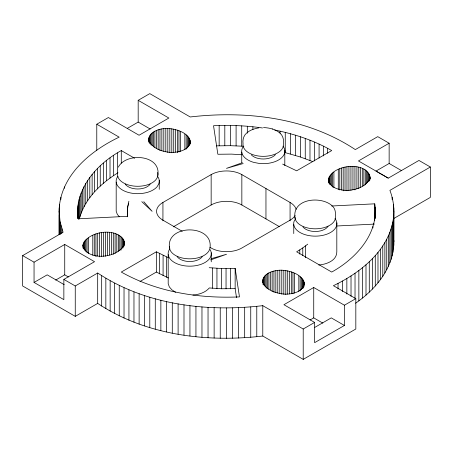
<?xml version="1.0" encoding="UTF-8"?>
<svg xmlns="http://www.w3.org/2000/svg" width="453" height="453" viewBox="0 0 453 453"><rect width="100%" height="100%" fill="white"/><g stroke="black" fill="none" stroke-linecap="round" stroke-linejoin="round"><path stroke-width="0.68" d="M77.718 217.876C74.813 188.437 97.101 163.861 121.285 150.572L134.592 158.25M331.67 206.002L374.727 203.827C379.252 233.522 355.888 258.686 331.715 272.06L296.641 251.811L302.78 247.927L307.74 244.156M59.105 234.609L59.105 211.296C59.609 176.325 89.971 151.013 119.167 137.151L96.778 124.224L96.778 150.362M355.577 303.21C374.925 289.846 392.145 269.688 393.776 245.299L393.776 214.926C394.308 206.579 392.904 198.165 389.914 190.368L430.35 167.021L430.35 197.395L393.589 218.618M393.776 245.299L393.895 211.392M127.304 216.636L127.429 208.42L128.873 201.24M190.237 143.997C191.325 132.78 174.603 128.159 165.809 128.476C158.346 128.567 146.999 132.712 148.89 142.044M190.294 141.421C189.45 150.164 178.459 152.474 171.2 152.446C162.87 152.021 152.531 148.731 148.89 140.628M262.763 280.045C263.301 289.948 276.902 293.646 285.18 294.184C292.44 294.212 303.431 291.902 304.274 283.159C301.879 274.065 290.243 270.701 281.8 270.181C274.15 269.994 261.857 273.097 262.763 282.87M63.856 279.399L94.547 261.681L64.734 244.467L34.049 262.185L34.049 282.434L63.856 299.648L63.856 279.399L75.255 285.979L97.684 273.029L97.684 303.402C145.77 335.271 206.477 342.61 262.78 336.03L303.216 359.376L355.826 329.008L355.826 298.635L333.397 285.684C361.783 272.185 391.081 248.516 393.776 214.926M82.967 245.192C86.936 230.435 120.923 226.126 124.535 243.244C120.566 258 86.585 262.304 82.967 245.192L82.967 247.31M328.465 181.506C328.436 164.297 369.342 159.632 370.033 178.85M369.869 180.005L370.033 177.434M79.349 218.901C84.592 198.969 100.379 183.776 117.372 173.165L117.372 152.916M369.869 178.595C365.831 187.242 354.523 190.583 345.548 190.379C338.85 190 329.065 187.406 328.465 179.388M118.307 167.163C126.047 152.1 161.16 154.569 157.865 175.379M295.458 218.946L294.082 221.336A21.585 12.463 0 0 0 317.768 236.064A21.585 12.463 0 0 0 334.982 218.595M246.619 133.052C243.561 135.69 242.508 139.858 243.035 143.754A20.289 11.716 0 0 0 263.029 156.342A20.289 11.716 0 0 0 283.533 144.031C283.963 140.175 283.159 135.991 280.169 133.278M247.032 132.684C250.401 129.949 254.586 128.539 258.827 127.882M96.778 124.224L108.375 117.531L139.06 135.243L168.873 118.035L138.182 100.317L138.182 122.084L150.141 128.986M138.182 100.317L149.784 93.624L190.22 116.97C246.523 110.39 307.23 117.729 355.316 149.598L377.745 136.647L389.144 143.227L389.144 163.476L375.99 171.07L388.159 178.097M127.236 128.409L138.182 122.084M97.684 303.402L75.255 316.353L22.65 285.979L22.65 255.605L63.086 232.259L60.102 221.84L59.105 211.296M162.933 220.821L162.933 202.457L211.155 174.615A21.699 12.525 0 0 1 241.845 174.615L290.067 202.457A21.699 12.525 0 0 1 296.154 209.354M34.049 282.434L47.197 274.841L64.235 284.677M55.662 280.079L64.734 274.841L68.386 276.947M173.312 226.834L211.155 204.988A21.699 12.525 0 0 1 241.845 204.988L279.218 226.562M168.505 257.757L156.359 251.811L121.285 272.06C156.981 292.128 198.946 298.68 239.467 296.891L235.147 268.369L221.489 268.51L209.212 267.695M140.034 281.483L156.359 272.06L168.465 277.989M389.144 143.227L358.453 160.945L388.266 178.159L418.951 160.441L430.35 167.021M313.736 287.496L283.929 304.71L314.614 322.423L314.614 342.672L344.427 325.464L344.427 305.214L313.736 287.496L313.736 317.87L322.808 323.108M310.09 319.977L313.736 317.87M97.684 273.029C145.77 304.897 206.477 312.236 262.78 305.662L303.216 329.008L314.614 322.423M344.427 305.214L355.826 298.635M314.846 327.355L331.273 317.87L344.427 325.464M242.389 162.712L226.5 168.363L243.193 163.544M210.611 259.914L226.5 254.269L211.143 258.697M318.742 264.999C326.211 264.399 336.738 260.837 336.811 251.896L336.811 222.791M192.916 295.056C198.918 294.563 205.288 292.644 209.32 287.955L221.489 288.759L235.147 288.612L236.517 297.661M336.613 226.002L374.019 224.11M262.547 127.978C246.336 125.634 229.892 124.937 213.533 125.736L217.853 154.263L231.511 154.116L241.862 154.745M216.347 145.872L230.452 145.685L243.816 146.257M263.487 127.576C269.252 127.769 275.254 129.088 279.75 132.91M274.728 130.045C294.586 134.02 314.099 140.47 331.715 150.572L296.641 170.815L282.649 164.099M272.485 128.975L272.802 129.054M312.87 161.63L300.407 157.004L285.26 152.638L285.26 132.389M389.144 163.476L401.307 170.504M182.225 231.307L162.933 220.175A21.699 12.525 0 0 1 162.933 202.457M209.949 247.315L211.155 248.012A21.699 12.525 0 0 0 241.845 248.012L290.067 220.175A21.699 12.525 0 0 0 295.113 215.594M22.65 255.605L34.049 262.185M175.6 292.242L171.857 289.812L169.331 286.902L168.193 283.714L168.193 254.609M332.383 206.024C321.568 195.509 291.364 198.369 295.096 218.386M141.8 201.659L152.106 211.313L143.788 201.704M119.224 216.602L117.321 214.411L116.189 211.228L116.189 182.117M332.825 206.415C335.599 209.337 335.718 213.51 335.548 217.287A20.289 11.716 0 0 1 315.197 228.816A20.289 11.716 0 0 1 294.971 217.214M77.718 212.293L78.273 218.799L127.684 216.308L127.304 211.053M393.85 240.356L393.895 241.766M393.787 207.865L393.787 211.392M393.453 204.337L393.453 211.398M393.436 218.454L393.436 248.827M392.87 221.97L392.87 252.344M392.128 197.315L392.128 199.433M392.088 225.475L392.088 255.849M391.081 228.958L391.081 259.331M389.852 232.417L389.852 262.791M388.408 235.854L388.408 266.222M386.743 239.252L386.743 269.626M384.869 242.615L384.869 272.989M382.785 245.934L382.785 276.307M380.486 249.207L380.486 279.58M377.983 252.434L377.983 282.808M375.282 210.334L375.282 218.018M375.282 255.6L375.282 285.973M375.112 207.078L375.112 218.25M374.982 216.851L374.982 218.25M374.727 203.827L374.727 220.583M373.827 223.335L373.827 224.728M372.932 226.551L372.932 227.95M372.377 258.708L372.377 289.082M369.976 176.274L369.976 178.391M369.705 175.124L369.705 180.068M369.28 261.755L369.28 292.128M369.218 173.992L369.218 181.058M368.527 172.904L368.527 181.376M367.632 171.863L367.632 182.457M366.545 170.883L366.545 183.595M365.996 264.739L365.996 295.107M365.282 169.977L365.282 184.807M363.861 169.15L363.861 185.396M362.519 267.644L362.519 298.017M362.292 168.425L362.292 186.081M360.594 167.797L360.594 187.576M358.787 167.282L358.787 188.471M358.861 270.475L358.861 300.849M356.902 166.88L356.902 188.776M355.027 273.227L355.027 298.657M354.942 166.602L354.942 189.909M352.949 166.444L352.949 189.75M351.024 275.9L351.024 296.381M350.939 166.41L350.939 190.424M348.929 166.506L348.929 190.52M346.953 166.727L346.953 190.741M346.851 278.482L346.851 294.025M345.027 167.066L345.027 190.373M343.176 167.525L343.176 190.832M342.519 280.979L342.519 291.573M341.426 168.097L341.426 189.994M339.79 168.776L339.79 189.966M338.289 169.552L338.289 189.331M338.034 283.38L338.034 289.031M333.906 172.083L333.906 187.621M332.559 172.95L332.559 187.078M331.386 173.895L331.386 185.9M330.396 174.903L330.396 184.796M329.597 175.974L329.597 184.45M329.008 177.083L329.008 182.735M328.793 181.698L328.793 183.114M328.629 178.227L328.629 181.761M327.644 148.307L327.644 153.199M323.436 146.138L323.436 155.917M319.082 144.065L319.082 158.029M314.597 142.083L314.597 160.934M309.982 140.203L309.982 160.453M305.611 245.866L305.611 257.734M305.254 138.425L305.254 158.675M304.274 283.159L304.274 284.569M304.11 281.998L304.11 286.234M303.731 280.854L303.731 287.213M303.216 329.008L303.216 359.376M303.142 279.744L303.142 288.221M302.78 247.927L302.78 255.605M302.344 278.674L302.344 288.567M301.353 277.666L301.353 289.671M300.407 136.755L300.407 157.004M300.18 276.721L300.18 290.849M299.79 249.909L299.79 254.099M298.833 275.854L298.833 291.392M295.458 135.192L295.458 155.441M294.45 273.323L294.45 293.102M293.754 224.58L293.754 233.589M292.949 272.547L292.949 293.737M291.313 271.868L291.313 293.765M290.407 133.737L290.407 153.986M290.067 202.457L290.067 220.821M289.563 271.296L289.563 293.901M287.712 270.837L287.712 294.144M285.786 270.498L285.786 294.512M284.807 150.3L284.807 165.549M283.81 270.277L283.81 294.291M281.8 270.181L281.8 294.195M280.033 131.16L280.033 133.256M279.79 270.214L279.79 293.521M277.791 270.373L277.791 292.972M275.837 270.651L275.837 292.547M273.946 271.053L273.946 292.242M272.145 271.568L272.145 291.347M270.447 272.196L270.447 289.852M268.878 272.921L268.878 289.167M267.457 273.748L267.457 288.578M266.194 274.654L266.194 288.074M265.956 188.533L265.956 218.907M265.107 275.634L265.107 286.228M264.212 276.675L264.212 285.854M263.516 277.763L263.516 284.829M263.034 278.895L263.034 284.546M262.78 305.662L262.78 336.03M256.783 306.364L256.783 336.732M252.893 126.772L252.893 129.564M250.747 306.936L250.747 337.309M247.321 126.251L247.321 133.239M244.677 307.383L244.677 337.757M241.845 174.615L241.845 204.988M241.715 125.86L241.715 146.109M241.743 152.095L241.743 162.491M238.584 307.706L238.584 338.08M236.092 125.589L236.092 145.838M235.147 268.369L235.147 288.612M232.474 307.893L232.474 338.266M230.6 268.533L230.6 288.782M230.452 125.441L230.452 145.685M226.358 307.955L226.358 338.329M226.047 268.584L226.047 288.833M224.807 125.413L224.807 145.662M221.489 268.51L221.489 288.759M220.243 307.887L220.243 338.261M219.161 125.515L219.161 145.764M216.947 268.318L216.947 288.567M214.133 307.695L214.133 338.068M212.423 268.006L212.423 288.255M211.257 252.819L211.257 261.828M211.155 174.615L211.155 204.988M208.04 307.366L208.04 337.74M201.97 306.913L201.97 337.287M195.939 306.33L195.939 336.704M190.13 140.26L190.13 143.794M189.943 305.622L189.943 335.996M189.75 139.122L189.75 144.767M189.161 138.006L189.161 145.775M188.363 136.942L188.363 146.829M187.372 135.928L187.372 147.933M186.2 134.983L186.2 149.111M184.852 134.116L184.852 149.66M183.997 304.79L183.997 335.163M180.47 131.585L180.47 151.364M178.969 130.809L178.969 151.998M178.108 303.833L178.108 334.201M177.333 130.13L177.333 152.735M175.583 129.558L175.583 152.163M173.731 129.099L173.731 152.412M172.287 302.746L172.287 333.119M171.806 128.76L171.806 152.774M169.83 128.539L169.83 152.553M169.467 247.717C165.923 223.827 213.895 224.009 209.966 247.995A20.289 11.716 0 0 1 188.476 258.81A20.289 11.716 0 0 1 169.467 246.54M167.82 128.448L167.82 152.463M166.659 256.987L166.659 277.236M166.534 301.545L166.534 331.913M165.809 128.476L165.809 151.789M163.81 128.635L163.81 151.24M163.086 255.356L163.086 275.6M161.857 128.912L161.857 150.809M160.86 300.22L160.86 330.588M159.966 129.315L159.966 150.504M159.654 253.629L159.654 273.872M159.246 180.328L159.246 189.337M158.165 129.83L158.165 149.609M156.466 130.458L156.466 148.12M156.359 251.811L156.359 272.06M155.277 298.77L155.277 329.144M154.898 131.189L154.898 147.435M153.471 132.01L153.471 146.84M152.214 132.916L152.214 145.628M151.126 133.895L151.126 145.198M150.232 134.937L150.232 144.122M149.79 297.213L149.79 327.587M149.535 136.03L149.535 143.091M149.269 141.772L149.269 143.182M149.054 137.157L149.054 142.1M148.782 138.307L148.782 140.43M144.405 295.537L144.405 325.911M139.128 293.748L139.128 324.122M133.969 291.851L133.969 322.225M128.935 289.841L128.935 320.214M128.307 203.187L128.307 205.283M127.763 205.798L127.763 207.893M127.429 208.42L127.429 216.8M124.479 242.078L124.479 244.903M124.207 240.928L124.207 245.871M124.026 287.734L124.026 318.102M123.726 239.801L123.726 246.862M123.029 238.708L123.029 247.893M122.134 237.666L122.134 248.261M121.285 150.572L121.285 163.137M121.047 236.687L121.047 250.107M119.79 235.781L119.79 250.611M119.258 285.52L119.258 315.894M118.363 234.96L118.363 251.205M116.795 234.229L116.795 251.891M115.096 233.606L115.096 253.38M114.632 283.204L114.632 313.578M113.612 155.351L113.612 175.6M113.295 233.085L113.295 254.275M111.404 232.683L111.404 254.58M110.158 280.798L110.158 311.171M110.017 157.865L110.017 178.108M109.45 232.406L109.45 255.011M107.452 232.247L107.452 255.56M106.591 160.453L106.591 180.702M105.838 278.295L105.838 308.669M105.441 232.219L105.441 256.234M103.431 232.31L103.431 256.324M103.335 163.114L103.335 183.363M101.676 275.707L101.676 306.081M101.455 232.531L101.455 256.545M100.255 165.849L100.255 186.092M99.53 232.87L99.53 256.885M97.678 233.329L97.678 255.934M97.361 168.646L97.361 188.89M95.928 233.901L95.928 256.506M94.649 171.5L94.649 191.749M94.292 234.58L94.292 255.769M92.791 235.356L92.791 255.135M92.129 174.416L92.129 194.665M89.802 177.389L89.802 197.638M88.409 237.887L88.409 253.431M87.672 180.407L87.672 200.656M87.061 238.754L87.061 252.882M85.889 239.699L85.889 251.709M85.742 183.471L85.742 203.72M84.898 240.713L84.898 250.6M84.099 241.777L84.099 249.546M84.009 186.574L84.009 206.823M83.511 242.893L83.511 248.544M83.131 244.031L83.131 248.272M82.486 189.711L82.486 209.96M81.172 192.882L81.172 213.125M80.068 196.075L80.068 216.324M79.173 199.292L79.173 218.844M78.488 202.531L78.488 219.286M78.018 205.775L78.018 218.346M77.888 215.549L77.888 218.34M77.757 209.031L77.757 218.108M75.255 285.979L75.255 316.353M64.734 244.467L64.734 274.841M64.53 186.913L64.53 188.323M61.874 228.81L61.874 233.046M60.889 197.259L60.889 199.382M60.878 225.334L60.878 233.81M60.102 221.84L60.102 234.558M59.553 204.263L59.553 211.325M59.547 218.335L59.547 234.58M59.218 207.774L59.218 211.308M59.218 214.818L59.218 234.597M210.118 249.631A21.585 12.463 0 0 1 188.918 266.166A21.585 12.463 0 0 1 169.915 248.765M117.91 176.274A21.585 12.463 0 0 0 128.72 192.553A21.585 12.463 0 0 0 157.14 186.664L158.918 183.578A21.585 12.463 0 0 0 157.423 176.132M282.978 146.109A21.585 12.463 0 0 1 280.192 158.935A21.585 12.463 0 0 1 259.201 163.437L253.85 162.412A21.585 12.463 0 0 1 243.465 146.251M150.226 184.094A13.454 7.769 0 0 1 137.701 188.992A13.454 7.769 0 0 1 125.198 184.071M202.242 256.67A13.528 7.809 0 0 1 189.564 261.523A13.528 7.809 0 0 1 177.089 256.5M275.447 154.609A13.528 7.809 0 0 1 263.538 159.003A13.528 7.809 0 0 1 251.341 154.875M328.08 226.217A13.528 7.809 0 0 1 315.917 231.489A13.528 7.809 0 0 1 302.949 226.896M157.553 172.463A20.187 11.653 0 0 1 137.689 186.285A20.187 11.653 0 0 1 117.899 172.434"/></g></svg>
